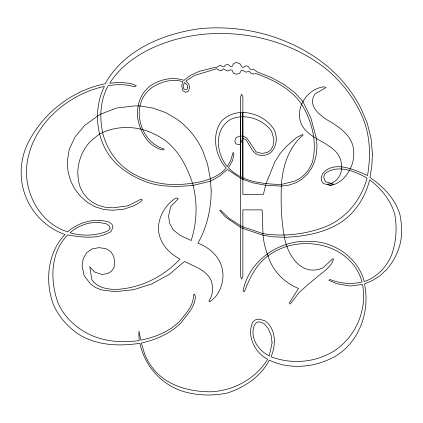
<?xml version="1.0" encoding="UTF-8"?>
<svg xmlns="http://www.w3.org/2000/svg" width="423" height="423" viewBox="0 0 423 423"><rect width="100%" height="100%" fill="white"/><g stroke="black" fill="none" stroke-linecap="round" stroke-linejoin="round"><path stroke-width="0.63" d="M240.433 178.199L240.433 97.19L241.649 94.144L242.871 97.19L242.871 179.421L252.97 182.821L265.623 185.306L281.448 186.12L289.158 185.073L296.042 182.747L302.101 179.135L307.336 174.244L311.555 168.322L314.569 161.628L316.378 154.162L316.98 145.919L316.372 138.406L310.831 117.948L302.752 101.25L294.482 92.404L284.103 84.547L271.614 77.684L257.015 71.81L253.15 68.965L251.526 69.779L249.898 68.965L248.327 66.527L246.038 65.718L243.193 67.543L241.972 66.934L239.788 63.587L236.483 62.467L233.639 63.482L232.016 66.527L230.387 66.527L228.15 64.497L225.306 65.057L224.084 66.734L222.456 66.734L220.219 65.11L216.158 67.706L214.731 67.506L199.286 71.307L190.292 75.463L184.037 80.338C172.515 76.505 160.1 79.244 150.197 85.922C140.177 93.673 136.56 105.438 137.644 117.747C139.844 131.69 148.209 146.955 163.077 149.98L164.293 149.166C149.848 144.724 141.34 132.055 139.421 117.441C138.263 105.533 142.202 94.562 152.095 87.445C161.205 81.792 172.367 78.276 182.921 81.734L181.705 85.525L182.72 90.617L185.76 92.314L188.653 90.998L189.615 87.038L188.653 83.839L185.76 81.147L194.585 75.463L216.587 68.764L220.039 70.794L222.165 70.287L223.281 68.764L227.336 70.995L230.784 69.779L232 70.186L233.623 73.232L236.462 74.247L239.656 73.232L241.533 70.186L243.156 70.588L245.996 72.217L248.629 71.402L249.85 71.81L251.066 73.486L253.091 74.041L256.132 73.634C273.337 79.778 290.548 88.566 301.361 103.831C311.989 121.057 317.53 142.345 312.333 162.316A32.756 32.756 0 0 1 300.869 177.681L295.18 180.991L281.242 184.497C262.847 184.005 241.85 181.964 228.452 167.846L232.565 160.539L233.935 154.041L233.126 152.417L230.736 160.433L227.236 166.63C215.894 152.846 213.731 129.237 230.99 119.143C245.192 113.142 262.514 119 271.55 131.093L273.935 139.495L273.173 145.591L270.889 149.948L267.082 152.56L261.752 153.433L256.169 151.91L246.831 138.025L242.665 135.968L240.232 135.968L236.119 137.544L234.749 141.044L235.812 143.788L239.011 144.698L240.232 144.296L242.665 138.205L246.07 139.775L252.542 150.535L255.561 153.634A13.356 13.356 0 0 0 272.412 150.868C277.171 144.65 277.393 135.873 273.792 129.041C266.813 118.731 255.117 112.856 242.776 112.418C235.098 112.412 227.727 115.104 222.138 120.439C216.005 127.82 214.609 137.665 216.132 146.918A41.882 41.882 0 0 0 226.22 168.047C213.758 181.747 193.655 183.735 176.201 184.698C159.508 184.608 142.805 180.288 128.809 171.019C115.505 162.02 106.289 147.981 102.572 132.42C99.368 116.595 100.256 99.939 108.262 85.61C116.97 84.341 126.012 84.055 134.472 86.831L136.301 85.615L130.712 83.484L120.455 82.369L109.684 83.178C120.391 66.416 137.089 54.615 155.098 46.731A162.876 162.876 0 0 1 203.579 34.268C246.895 30.245 292.039 41.75 326.286 69.065C343.465 83.474 357.292 101.975 364.79 123.204C370.474 140.135 370.453 158.102 367.529 175.561C354.675 169.866 333.689 159.751 322.363 173.864L321.242 178.532L321.813 181.499L323.526 183.614L330.379 185.306C339.584 184.153 346.707 176.412 350.397 168.454C353.945 161.47 354.596 153.438 352.888 145.84C350.043 135.127 340.764 128.349 331.896 122.67C322.326 117.367 306.088 106.517 315.151 93.837L325.911 87.646L324.087 86.831C305.982 88.682 292.832 110.895 302.953 126.985C313.528 142.784 341.557 143.963 341.631 166.831C342.064 175.445 335.857 183.445 327.132 184.291L330.379 185.306L333.631 184.19L325.356 181.626L323.68 177.274L324.721 173.869C336.925 163.764 355.177 171.156 367.048 178.173C361.543 198.905 347.278 217.147 327.497 225.914C307.246 234.247 284.616 236.98 262.969 233.633L242.665 226.728L240.232 225.512L229.012 218.3L220.536 210.078L219.722 210.485L225.306 216.883L240.232 227.135L242.665 228.351L262.969 235.257L273.173 236.827L284.494 237.287C304.237 236.605 324.478 233.004 341.319 222.107C355.833 212.24 365.409 196.669 369.697 179.828C381.171 188.6 390.725 200.068 394.701 214.165C397.26 227.674 396.256 241.893 391.624 254.847C386.701 267.077 376.84 277.276 364.245 281.549C357.969 257.284 333.53 240.93 308.949 241.348C278.842 239.936 248.93 260.801 243.072 290.887L244.404 291.701C249.517 278.302 256.021 264.803 267.807 255.968L268.013 255.968C298.215 232.84 351.095 242.495 362.056 281.967C351.365 284.557 340.224 283.574 330.03 279.518L328.814 280.333L336.618 283.68L350.302 286.017L362.463 284.393C367.481 309.742 355.817 336.745 334.244 350.868C315.664 362.601 291.51 364.652 271.09 356.716C276.129 344.904 276.251 328.983 264.893 320.756L258.982 319.111L255.307 319.883L252.684 322.204C246.535 335.962 254.789 352.597 267.643 359.27C255.534 378.96 233.253 390.952 210.331 391.798C194.104 391.666 177.454 388.393 163.987 378.892A55.741 55.741 0 0 1 144.592 353.877L141.351 343.021C156.113 339.658 170.643 333.514 181.351 322.495C187.103 314.532 195.188 307.008 195.357 296.481L194.464 294.043L193.459 295.058C193.66 305.596 186.046 313.422 179.844 321.073C169.433 331.706 155.141 337.205 140.817 340.177L138.993 331.235L138.792 334.281L139.193 340.584C120.761 343.169 101.356 341.514 84.965 332.087C73.359 325.298 63.556 315.558 58.12 303.138C50.004 280.856 50.094 252.79 67.648 234.897C81.84 237.393 98.104 239.592 110.995 231.545L112.925 227.378L111.958 224.264L109.065 222.043C94.604 217.803 78.852 222.022 67.648 231.846C41.861 223.883 26.104 196.859 26.427 170.691C27.981 128.751 64.92 94.815 104.396 86.429C91.902 111.836 96.396 145.126 117.404 164.732C126.71 173.033 137.702 179.199 149.573 183C163.727 187.225 178.569 186.765 193.121 185.406L210.384 181.245L219.315 176.275L227.437 169.47L240.433 178.199L242.871 179.421M242.776 112.418L242.871 194.443L263.376 194.443L266.014 183.682L274.834 161.935L280.169 153.475L286.133 146.628L296.465 137.57L302.36 134.546L303.175 134.953C288.676 147.246 282.733 166.049 281.448 184.497C280.713 201.454 281.131 218.506 284.087 235.257C286.783 254.017 300.785 277.483 322.918 267.844L333.017 258.606L333.424 259.415L331.812 263.439L326.979 269.012L307.637 284.795L299.008 292.732L290.178 304.084L289.364 302.868L298.501 288.454C284.097 282.643 272.75 270.842 268.013 255.968C265.195 248.851 263.423 241.263 262.969 233.633L262.16 209.877L242.871 209.877L242.871 276.066L241.649 279.111L240.433 276.066L240.349 112.418M372.409 154.115L371.801 166.355L369.972 177.48C383.328 186.511 394.966 198.588 399.857 214.276C402.003 225.047 402.633 236.171 399.312 246.783A60.78 60.78 0 0 1 386.188 269.974L379.822 275.833L372.589 280.486L364.489 283.933C370.136 310.699 359.947 340.864 336.274 355.732C316.314 367.36 290.405 370.284 269.266 360.126C261.06 376.491 244.854 387.071 227.944 392.856C213.573 395.954 198.731 395.78 184.544 391.798C162.014 385.485 144.581 366.107 139.928 343.275C119.254 346.479 96.989 345.617 78.72 334.366C67.759 326.958 58.85 316.816 53.457 304.697C44.759 281.544 47.466 252.859 65.005 234.442C42.311 226.924 25.412 205.927 21.896 182.419A66.945 66.945 0 0 1 27.236 144.571C42.131 113.771 71.492 90.453 105.163 83.786C123.992 49.925 163.008 33.724 199.778 28.674C244.959 24.317 291.933 37.192 327.185 66.147A136.063 136.063 0 0 1 360.766 107.987L367.233 123.183L371.114 138.559L372.409 154.115M211.193 190.789C211.082 209.015 207.021 227.288 197.906 243.172C212.076 248.507 223.133 260.277 222.974 276.066C222.63 286.006 218.273 296.713 209.369 301.853L208.962 300.838C213.102 295.212 213.139 287.793 211.463 281.269C206.953 270.112 194.268 266.506 184.481 261.446L169.343 274.368L151.968 283.886L133.478 289.744L114.982 291.701L100.96 289.797L95.323 287.418L90.596 284.087L84.198 275.738L82.062 265.914L83.199 258.68L86.604 252.817L91.976 248.936L99.014 247.64L105.898 248.624L110.815 251.569L113.766 256.481L114.749 263.36L113.861 268.018L111.196 271.518L107.114 273.713L101.959 274.442L94.551 272.005L89.776 266.728L91.712 279.317C96.465 287.339 106.617 289.221 115.225 289.469C139.812 288.47 163.384 277.107 179.965 259.013C167.905 252.991 158.26 241.322 158.403 227.336C159.09 215.466 166.059 204.193 176.068 197.895L178.305 198.71L170.585 206.879L168.555 216.169L169.729 223.656L173.245 229.874L180.071 235.331L191.18 240.534C197.065 222.255 197.689 202.353 192.714 183.783C187.458 168.068 180.05 152.756 167.101 141.954C159.735 136.169 151.254 132.045 142.271 129.47C127.72 125.811 112.232 127.164 98.95 134.324L89.951 141.821A47.186 47.186 0 0 0 77.795 173.414L78.403 180.743L80.217 187.336L83.241 193.2L87.476 198.324L92.69 202.49L98.654 205.467L105.364 207.249L112.83 207.846L128.005 205.816L141.145 199.117L142.366 199.926L140.156 202.236L133.531 205.916L123.865 209.189L112.518 210.284L103.434 209.406L95.059 206.778L87.392 202.4L80.439 196.272L74.665 188.875L70.541 180.69L68.066 171.717L67.241 161.956L69.224 149.266L75.172 136.782L84.626 125.462L97.29 116.272L100.537 114.184L116.7 108.002L134.54 105.919L139.727 105.919L153.205 108.145L165.679 112.592L177.041 119.265A79.619 79.619 0 0 1 202.786 150.868L207.566 164.261L210.374 178.813L211.193 190.789M272.105 342.868L269.292 355.859C258.03 350.577 249.316 337.147 254.53 324.795L256.512 322.511L259.045 321.75L263.947 323.426L268.187 328.449L271.127 335.407L272.105 342.868M187.844 87.238L187.289 89.068L185.612 89.676L183.783 88.862L183.175 86.429L184.396 82.57L186.982 84.753L187.844 87.238M110.08 228.15L108.33 230.688C96.497 236.092 82.548 236.224 70.081 232.819A40.296 40.296 0 0 1 90.601 222.921L98.712 222.26L106.834 223.989L109.271 225.893L110.08 228.15"/></g></svg>
